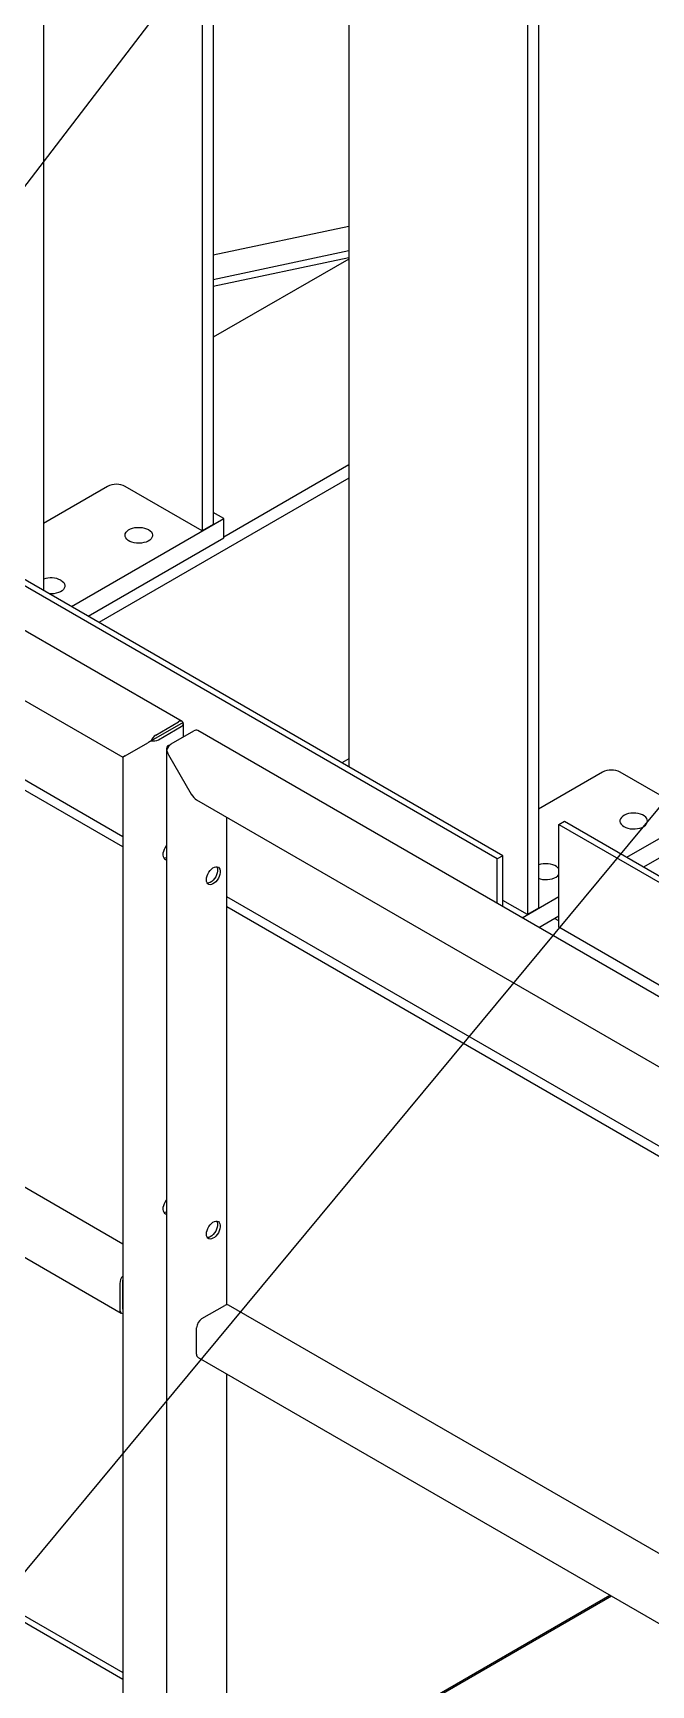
# Model space of a CAD drawing. Header units: millimetres. Extents: x 1293 to 41893, y 1011 to 26911.
# Drawn here: x 4309 to 4642, y 21963 to 22852 of the extents above; entities that cross this region are included whole.
import ezdxf

# ---------------------------------------------------------------- set-up
doc = ezdxf.new("R2010")
doc.units = ezdxf.units.MM
doc.header["$LTSCALE"] = 50
doc.layers.add('CAPA_1', color=7, linetype='Continuous')
doc.layers.add('STRUC', color=4, linetype='Continuous')
doc.dimstyles.new('SLDDIMSTYLE2', dxfattribs={"dimtxt": 0.18, "dimasz": 30.769231, "dimexe": 0, "dimexo": 0.0625, "dimgap": 0, "dimtad": 0, "dimtih": 1, "dimtoh": 1, "dimdec": 0, "dimrnd": 1e-09, "dimzin": 0, "dimdsep": 46, "dimtxsty": 'Standard', "dimblk1": 'DOT', "dimblk2": 'DOT', "dimsah": 1, "dimcen": 0.09, "dimadec": 0, "dimazin": 0, "dimtfac": 30.769231, "dimtdec": 0, "dimtofl": 0, "dimtmove": 0, "dimatfit": 3, "dimldrblk": 'DOT', "dimfxl": 1, "dimfrac": 2, "dimtolj": 1, "dimtzin": 0, "dimarcsym": 0})
doc.dimstyles.new('SLDDIMSTYLE3', dxfattribs={"dimtxt": 0.18, "dimasz": 100, "dimexe": 0, "dimexo": 0.0625, "dimgap": 0, "dimtad": 0, "dimtih": 1, "dimtoh": 1, "dimdec": 0, "dimrnd": 1e-09, "dimzin": 0, "dimdsep": 46, "dimtxsty": 'Standard', "dimsah": 1, "dimcen": 0.09, "dimadec": 0, "dimazin": 0, "dimtfac": 100, "dimtdec": 0, "dimtofl": 0, "dimtmove": 0, "dimatfit": 3, "dimfxl": 1, "dimfrac": 2, "dimtolj": 1, "dimtzin": 0, "dimarcsym": 0})

# ---------------------------------------------------------------- blocks, each defined once
blk = doc.blocks.new('_Dot')
at = {"color": 0, "linetype": 'ByBlock', "lineweight": -2}
blk.add_line((-0.5, 0), (-1, 0), dxfattribs=at)
at = {"color": 0, "linetype": 'ByBlock', "const_width": 0.5}
blk.add_lwpolyline([(-0.25, 0, 1), (0.25, 0, 1)], format="xyb", close=True, dxfattribs=at)

msp = doc.modelspace()

# ---------------------------------------------------------------- linework, layer by layer
at = {"color": 7, "linetype": 'Continuous', "lineweight": 25}
for p, q in [((4389.6861143, 22481.3568935), (2465.7847986, 23592.0014824)), ((2465.190135, 23554.7553288), (4357.7271418, 22462.2169701)), ((4315.0678827, 23126.2633337), (4315.0678827, 22551.8153389)), ((4400.4147284, 23076.9936484), (4400.4147284, 22583.8678383)), ((4406.3544254, 23073.5647343), (4406.3544254, 22587.2967523)), ((4479.2047558, 23030.8179082), (4479.2047558, 22457.061139)), ((4575.2336279, 22975.3816203), (4575.2336279, 22377.549837)), ((4581.1733249, 22886.2695144), (4581.1733249, 22380.9787511)), ((4357.7271418, 22414.0113714), (3656.9096256, 22818.5847118)), ((3420.4388945, 22703.9036602), (4356.885625, 22163.3044697)), ((4349.466742, 22607.7496805), (4315.0678827, 22587.8916417)), ((4400.4147284, 22583.8678383), (4359.0456819, 22607.7496805)), ((4357.7271418, 22200.408118), (3669.0854905, 22597.9524813)), ((4412.0216505, 22590.488908), (4406.3544254, 22593.7605275)), ((4330.0488439, 22543.1670141), (4412.0216505, 22590.488908)), ((4406.3544254, 22587.2967523), (4400.4147284, 22583.8678383)), ((4412.0216505, 22580.1188397), (4412.0216505, 22590.488908)), ((4339.0305597, 22537.9819799), (4412.0216505, 22580.1188397)), ((3435.8741957, 22502.2325682), (4357.7271418, 21970.0581901)), ((3435.8741957, 22498.7764406), (4357.7271418, 21966.6020625)), ((4390.142961, 22480.9331672), (4372.9524495, 22471.0092961)), ((4375.4411311, 22474.1051924), (4387.6542794, 22481.1556928)), ((4376.8779721, 22471.6165108), (4389.0911204, 22478.6670113)), ((4390.2814384, 22473.0855111), (4390.2814384, 22480.3259525)), ((4358.9174598, 22462.9045074), (4371.1306082, 22469.9572999)), ((4383.7444503, 22469.3117882), (4395.9575987, 22476.3622887)), ((6321.8907492, 21365.9189006), (4397.9894335, 22476.5634894)), ((4357.7271418, 22462.2169701), (4357.7271418, 21831.9914592)), ((4381.1172913, 22466.8231066), (4381.1172913, 21818.4886133)), ((4382.3076093, 22468.4820479), (4383.707817, 22469.2903706)), ((4382.3076093, 22463.5049544), (4394.5207577, 22442.3511611)), ((4615.5721841, 22454.1302786), (4581.1733249, 22434.2722398)), ((4666.5201705, 22430.2484364), (4625.151124, 22454.1302786)), ((4397.3947699, 22439.3173358), (6289.9317767, 21346.7789771)), ((4628.8028204, 22408.3952099), (4678.1270926, 22436.8695062)), ((4413.671588, 22167.814173), (4413.671588, 22429.9209288)), ((4637.7845361, 22403.2101757), (4678.1270926, 22426.4994379)), ((4837.1087915, 22137.2702356), (4413.671588, 22381.71533)), ((4575.2336279, 22377.549837), (4562.0659382, 22385.1513825)), ((4572.437986, 22375.8564836), (4592.1924584, 22387.2604978)), ((4581.1733249, 22380.9787511), (4575.2336279, 22377.549837)), ((4581.4197018, 22370.6714495), (4592.1924584, 22376.8904295)), ((4356.0437779, 22179.2684439), (4356.0437779, 22165.165151)), ((4357.4806189, 22180.0979146), (4357.4806189, 22165.9946217)), ((4400.2681216, 22160.3745781), (4412.4812699, 22167.4250786)), ((5335.524534, 21635.9376985), (4414.5131048, 22167.6262793)), ((4397.3944396, 22141.2939221), (4397.3944396, 22155.397215)), ((4398.2362867, 22139.4332408), (5334.6830172, 21598.8340503)), ((4413.671588, 21818.4886133), (4413.671588, 22130.5226311)), ((4452.5923953, 21915.293645), (4619.5459596, 22011.6738861)), ((4620.4887686, 22011.129614), (4453.5352044, 21914.7493729))]:
    msp.add_line(p, q, dxfattribs=at)
at = {"color": 7, "linetype": 'Continuous', "lineweight": 25, "flags": 128}
for points in [[(4371.5338947, 22584.5325305), (4372.3850774, 22583.9439558), (4373.0405331, 22583.2771009), (4373.4791952, 22582.5533992), (4373.6869645, 22581.7961108), (4373.6571633, 22581.0295759), (4373.3907493, 22580.2784313), (4372.8962853, 22579.5668196), (4372.1896639, 22578.9176124), (4371.2935963, 22578.3516759), (4370.236883, 22577.8871997), (4369.0534875, 22577.5391125), (4367.7814452, 22577.318602), (4366.4616407, 22577.2327557), (4365.1364933, 22577.2843328), (4363.8485946, 22577.4716754), (4362.6393386, 22577.7887623), (4361.5475918, 22578.225402), (4360.6084439, 22578.7675606), (4359.8520798, 22579.3978126), (4359.3028097, 22580.0959012), (4358.9782875, 22580.8393893), (4358.8889438, 22581.6043806), (4359.0376501, 22582.3662875), (4359.4196268, 22583.1006219), (4360.0225969, 22583.7837816), (4360.8271804, 22584.3938092), (4361.8075174, 22584.911098), (4362.932099, 22585.3190219), (4364.1647803, 22585.6044698), (4365.4659418, 22585.7582674), (4366.7937632, 22585.7754713), (4368.1055672, 22585.6555286), (4369.3591912, 22585.4022944), (4370.5143429, 22585.0239078), (4371.5338947, 22584.5325305)], [(4324.3934426, 22557.3189268), (4325.2446253, 22556.7303521), (4325.9000811, 22556.0634972), (4326.3387431, 22555.3397954), (4326.5465124, 22554.5825071), (4326.5167112, 22553.8159722), (4326.2502972, 22553.0648276), (4325.7558332, 22552.3532158), (4325.0492118, 22551.7040087), (4324.1531442, 22551.1380722), (4323.0964309, 22550.673596), (4321.9130354, 22550.3255088), (4320.6409932, 22550.1049983), (4319.3211886, 22550.019152), (4318.1066229, 22550.0611115)], [(4627.1623714, 22424.8649052), (4628.1819232, 22424.373528), (4629.3370749, 22423.9951414), (4630.5906989, 22423.7419072), (4631.9025029, 22423.6219645), (4633.2303243, 22423.6391684), (4634.5314858, 22423.7929659), (4635.7641671, 22424.0784139), (4636.8887487, 22424.4863378), (4637.8690857, 22425.0036266), (4638.6736692, 22425.6136542), (4639.2766393, 22426.2968138), (4639.658616, 22427.0311482), (4639.8073223, 22427.7930552), (4639.7179786, 22428.5580465), (4639.3934565, 22429.3015346), (4638.8441864, 22429.9996232), (4638.0878222, 22430.6298752), (4637.1486743, 22431.1720338), (4636.0569275, 22431.6086735), (4634.8476715, 22431.9257604), (4633.5597728, 22432.113103), (4632.2346255, 22432.16468), (4630.9148209, 22432.0788337), (4629.6427786, 22431.8583233), (4628.4593832, 22431.510236), (4627.4026698, 22431.0457598), (4626.5066023, 22430.4798233), (4625.7999808, 22429.8306162), (4625.3055168, 22429.1190044), (4625.0391028, 22428.3678599), (4625.0093016, 22427.6013249), (4625.2170709, 22426.8440366), (4625.655733, 22426.1203348), (4626.3111887, 22425.45348), (4627.1623714, 22424.8649052)], [(4381.1172913, 22414.6613004), (4381.0554605, 22414.5835735), (4380.4113307, 22413.64629), (4379.8875216, 22412.631787), (4379.5085259, 22411.5875015), (4379.292065, 22410.5622631), (4379.2482605, 22409.6040109), (4379.3791605, 22408.7575517), (4379.6786444, 22408.0624649), (4380.1327085, 22407.551252), (4380.7201215, 22407.2478168), (4381.1172913, 22407.1725119)], [(4402.6329224, 22396.3319238), (4402.720403, 22397.3112829), (4402.9787542, 22398.3458511), (4403.3958959, 22399.3872532), (4403.952323, 22400.3867945), (4404.6220175, 22401.2977375), (4405.3736653, 22402.0774874), (4406.1721202, 22402.6895841), (4406.9800473, 22403.1054067), (4407.7596689, 22403.3055116), (4408.4745306, 22403.2805422), (4409.0912064, 22403.0316661), (4409.5808611, 22402.5705205), (4409.9205992, 22401.9186679), (4410.0945347, 22401.1065883), (4410.0945347, 22400.1722536), (4409.9205992, 22399.1593523), (4409.5808611, 22398.1152465), (4409.0912064, 22397.0887575), (4408.4745306, 22396.1278827), (4407.7596689, 22395.2775516), (4406.9800473, 22394.5775246), (4406.1721202, 22394.0605344), (4405.3736653, 22393.7507547), (4404.6220175, 22393.6626706), (4403.952323, 22393.8004007), (4403.3958959, 22394.1575049), (4402.9787542, 22394.7172855), (4402.720403, 22395.4535677), (4402.6329224, 22396.3319238)], [(4408.2025148, 22403.3174332), (4408.4837582, 22402.7481385), (4408.6576937, 22401.9360589), (4408.6576937, 22401.0017242), (4408.4837582, 22399.988823), (4408.1440201, 22398.9447172), (4407.6543654, 22397.9182281), (4407.0376896, 22396.9573533), (4406.3228279, 22396.1070222), (4405.5432063, 22395.4069953), (4404.7352792, 22394.890005), (4403.9368244, 22394.5802254), (4403.1851765, 22394.4921412), (4403.1100357, 22394.4960447)], [(4592.1924584, 22402.1841122), (4591.7037343, 22402.7860195), (4590.9473702, 22403.4162715), (4590.0082222, 22403.95843), (4588.9164754, 22404.3950697), (4587.7072194, 22404.7121566), (4586.4193207, 22404.8994993), (4585.0941734, 22404.9510763), (4583.7743688, 22404.86523), (4582.5023265, 22404.6447195), (4581.3189311, 22404.2966323), (4581.1733249, 22404.2424348)], [(4581.1733249, 22397.1083916), (4582.1966228, 22396.7815377), (4583.4502469, 22396.5283035), (4584.7620508, 22396.4083608), (4586.0898722, 22396.4255647), (4587.3910337, 22396.5793622), (4588.623715, 22396.8648102), (4589.7482966, 22397.272734), (4590.7286336, 22397.7900228), (4591.5332172, 22398.4000505), (4592.1361873, 22399.0832101), (4592.1924584, 22399.1667142)], [(4381.1172913, 22224.135111), (4381.0554605, 22224.057384), (4380.4113307, 22223.1201006), (4379.8875216, 22222.1055975), (4379.5085259, 22221.0613121), (4379.292065, 22220.0360737), (4379.2482605, 22219.0778215), (4379.3791605, 22218.2313622), (4379.6786444, 22217.5362754), (4380.1327085, 22217.0250626), (4380.7201215, 22216.7216274), (4381.1172913, 22216.6463225)], [(4402.6329224, 22205.8057344), (4402.720403, 22206.7850934), (4402.9787542, 22207.8196616), (4403.3958959, 22208.8610638), (4403.952323, 22209.8606051), (4404.6220175, 22210.771548), (4405.3736653, 22211.551298), (4406.1721202, 22212.1633947), (4406.9800473, 22212.5792172), (4407.7596689, 22212.7793222), (4408.4745306, 22212.7543528), (4409.0912064, 22212.5054767), (4409.5808611, 22212.044331), (4409.9205992, 22211.3924784), (4410.0945347, 22210.5803988), (4410.0945347, 22209.6460642), (4409.9205992, 22208.6331629), (4409.5808611, 22207.5890571), (4409.0912064, 22206.5625681), (4408.4745306, 22205.6016933), (4407.7596689, 22204.7513621), (4406.9800473, 22204.0513352), (4406.1721202, 22203.5343449), (4405.3736653, 22203.2245653), (4404.6220175, 22203.1364811), (4403.952323, 22203.2742112), (4403.3958959, 22203.6313155), (4402.9787542, 22204.1910961), (4402.720403, 22204.9273783), (4402.6329224, 22205.8057344)], [(4408.2025148, 22212.7912437), (4408.4837582, 22212.2219491), (4408.6576937, 22211.4098695), (4408.6576937, 22210.4755348), (4408.4837582, 22209.4626335), (4408.1440201, 22208.4185277), (4407.6543654, 22207.3920387), (4407.0376896, 22206.4311639), (4406.3228279, 22205.5808328), (4405.5432063, 22204.8808058), (4404.7352792, 22204.3638156), (4403.9368244, 22204.0540359), (4403.1851765, 22203.9659518), (4403.1100357, 22203.9698553)]]:
    msp.add_lwpolyline(points, dxfattribs=at)
at = {"color": 7, "linetype": 'Continuous', "lineweight": 25}
for centre, radius, start, end in [((4354.2562119, 22598.5060374), 10.4107617, 62.6096722366, 117.3903277634), ((4319.1129447, 22546.9798439), 11.6094915, 62.9451559415, 110.3911423854), ((4388.7848344, 22479.7718724), 1.7869285, 40.5327958605, 129.2481680774), ((4388.4583408, 22480.337902), 1.7866969, 290.742075199, 19.4610019122), ((4378.8050816, 22468.8528017), 6.2372887, 122.6379705891, 159.7728862144), ((4374.0111884, 22477.1572294), 6.2384302, 260.2289030207, 297.3571748451), ((4397.149089, 22474.6898574), 2.0534545, 65.8432420498, 125.4672163791), ((4382.940389, 22466.8111572), 1.7866969, 110.7420751989, 199.4610019121), ((4387.1084008, 22464.0593976), 6.2372887, 122.6379705892, 159.7728862143), ((4620.3616541, 22444.8866355), 10.4107617, 62.6096722366, 117.3903277634), ((4379.8628662, 22410.868222), 2.8728915, 267.1472855814, 295.8898225939), ((4379.8626007, 22220.3429504), 2.8738333, 267.1929271652, 295.8865940531), ((4362.3204526, 22178.9727489), 6.283636, 136.9699310832, 177.3027822382), ((4360.2873051, 22180.0164253), 2.807869, 155.7527303465, 178.3369438153), ((4413.671697, 22165.7633849), 2.0440995, 65.6928809541, 125.6175774751), ((4357.7719584, 22164.869321), 1.7533178, 170.2862557111, 268.5352999942), ((4358.5999066, 22165.9131171), 1.1222514, 175.8351715848, 218.950346818), ((4403.6335579, 22155.1133005), 6.2455747, 122.6054783401, 177.3945215143), ((4399.3858074, 22141.0741136), 2.0034623, 173.7011525448, 234.9866670618)]:
    msp.add_arc(centre, radius, start, end, dxfattribs=at)
for centre, major_axis, ratio, start_param, end_param in [((4374.0042901, 22471.6162412), (4.064, 2.3464786), 0.0000703729, 1.8325550826, 2.3561538636), ((4361.7911418, 22464.5634487), (4.064, 2.3464786), 0.0000703729, 2.3561538555, 3.1416332887), ((4361.7911418, 22464.5634487), (4.064, 2.3464786), 0.0000703729, 2.3561538555, 3.141552032), ((4385.1812913, 22465.1638957), (-2.8737987, 4.9772957), 0.5773346305, 1.0471569192, 1.5707556948), ((4397.3944396, 22444.0101024), (-2.8737987, 4.9772957), 0.5773346305, 1.5707556948, 2.3562351222)]:
    msp.add_ellipse(centre, major_axis=major_axis, ratio=ratio, start_param=start_param, end_param=end_param, dxfattribs=at)
at = {"layer": 'STRUC', "linetype": 'Continuous', "lineweight": 25}
for p, q in [((4357.7271418, 22419.4410275), (3656.9096256, 22824.0143679)), ((4406.3544254, 22732.2018972), (4479.2047558, 22747.6530035)), ((4559.0725195, 22407.4983327), (3983.9590042, 22739.5042982)), ((4562.0659382, 22409.2263965), (3986.9524229, 22741.232362)), ((4406.3544254, 22719.0837592), (4479.2047558, 22734.5348655)), ((4406.3544254, 22715.373022), (4479.2047558, 22730.8241283)), ((4479.2047558, 22729.9960989), (4406.3544254, 22687.9404984)), ((4479.2047558, 22612.2101106), (4344.8272449, 22534.6356248)), ((4479.2047558, 22619.3308908), (4412.0216505, 22580.5469097)), ((4479.2047558, 22461.3601836), (4475.4812705, 22459.2106613)), ((4592.1924584, 22426.0737943), (4595.1858771, 22427.8018582)), ((4592.1924584, 22426.0737943), (5346.4396916, 21990.6561347)), ((4592.1924584, 22370.7667633), (4592.1924584, 22426.0737943)), ((4595.1858771, 22427.8018582), (5349.4331103, 21992.3841985)), ((4562.0659382, 22409.2263965), (4559.0725195, 22407.4983327)), ((4559.0725195, 22383.5722032), (4559.0725195, 22407.4983327)), ((4562.0659382, 22381.8441394), (4562.0659382, 22409.2263965)), ((5335.524534, 21854.970608), (4413.671588, 22387.1449861)), ((4592.1924584, 22374.222891), (4589.882052, 22375.5566602)), ((5346.4396916, 21935.3491037), (4592.1924584, 22370.7667633))]:
    msp.add_line(p, q, dxfattribs=at)

# ---------------------------------------------------------------- leaders
at = {"layer": 'CAPA_1'}
for points, dimstyle in [([(4613.3411658, 23172.3653482), (2944.09302, 20990.7642905)], 'SLDDIMSTYLE3'), ([(5014.2400099, 22878.6749325), (3462.4885009, 21009.5800103)], 'SLDDIMSTYLE2'), ([(5168.5669854, 22268.7182927), (3621.6649394, 20498.8558618)], 'SLDDIMSTYLE3')]:
    msp.add_leader(points, dimstyle=dimstyle, dxfattribs=at)

doc.saveas('drawing.dxf')
